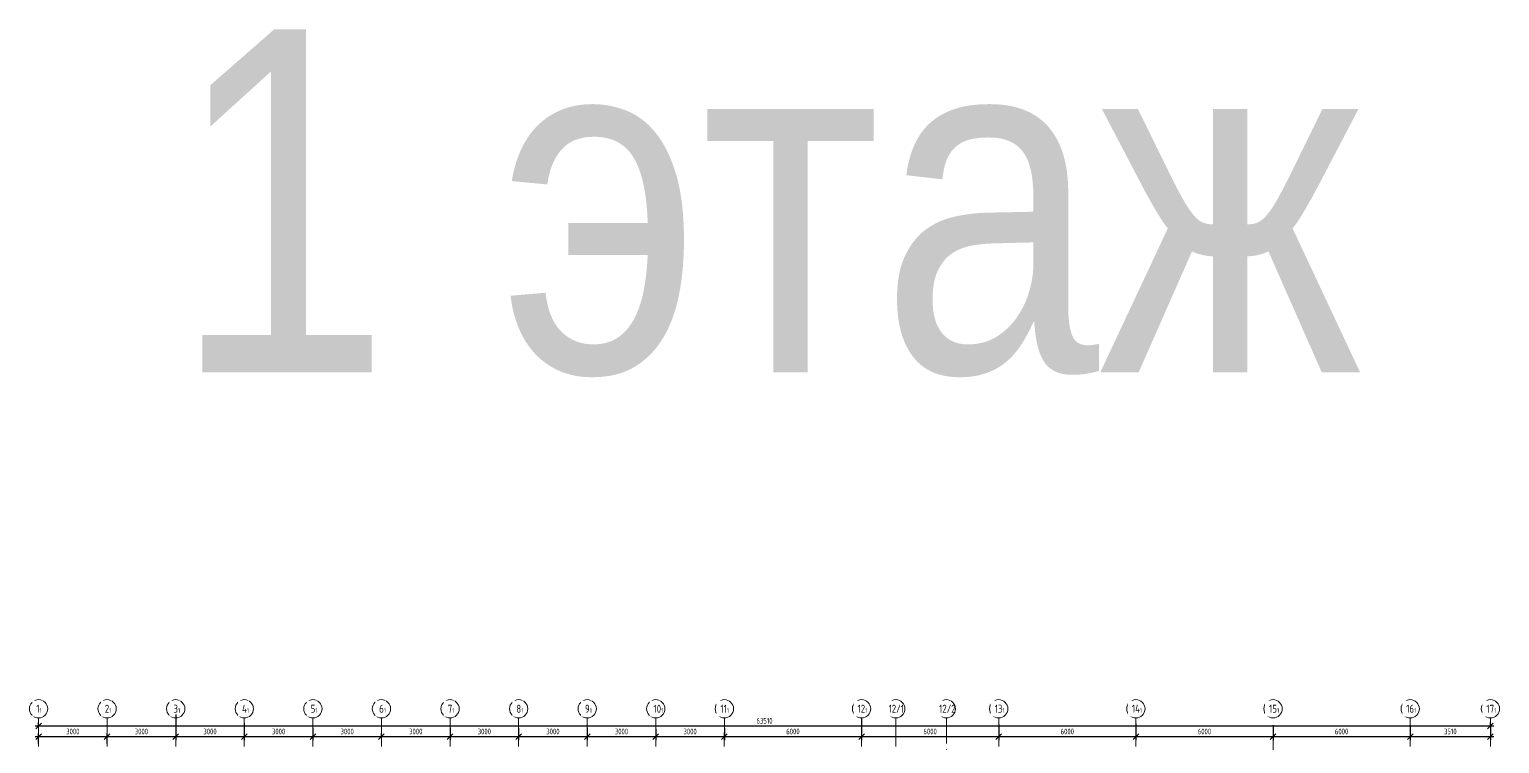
# Model space of a CAD drawing. Header units: millimetres. Extents: x -13407 to 8063098, y -54153 to 109271.
# Drawn here: x -6830 to 57480, y 78036 to 109271 of the extents above; entities that cross this region are included whole.
import ezdxf

# ---------------------------------------------------------------- set-up
doc = ezdxf.new("R2010")
doc.units = ezdxf.units.MM
doc.linetypes.add('CENTER', pattern=[2, 1.25, -0.25, 0.25, -0.25])
doc.layers.get('Defpoints').update_dxf_attribs({"color": 6})
doc.layers.add('АР_Оси', color=193, linetype='Continuous', lineweight=9)
doc.layers.add('АР_Оси размеры', color=164, linetype='Continuous', lineweight=9)
doc.styles.add('Arial', font='ARIALN.TTF')
doc.styles.add('ГОСТ 2.304', font='isocpeur.ttf', dxfattribs={"width": 0.7})
doc.dimstyles.new('СПДС', dxfattribs={"dimscale": 100, "dimtxt": 2.5, "dimasz": 2.5, "dimexe": 1.5, "dimexo": 0, "dimgap": 1, "dimtad": 1, "dimdec": 0, "dimrnd": 1, "dimtxsty": 'ГОСТ 2.304', "dimblk": 'OBLIQUE', "dimcen": 2.5, "dimdle": 1.5, "dimadec": 0, "dimazin": 2, "dimtfac": 0.75, "dimtdec": 0, "dimtmove": 1, "dimatfit": 3, "dimfxl": 1, "dimtolj": 1, "dimarcsym": 1})

# ---------------------------------------------------------------- blocks, each defined once
blk = doc.blocks.new('_Oblique')
at = {"color": 0, "linetype": 'ByBlock', "lineweight": -2}
blk.add_line((-0.5, -0.5), (0.5, 0.5), dxfattribs=at)
blk = doc.blocks.new('*D476')
at = {"layer": 'Defpoints', "color": 0, "ltscale": 100, "transparency": 16777216}
for p in [(-6430, 78047), (-3430, 78341), (-3430, 78047)]:
    blk.add_point(p, dxfattribs=at)
at = {"layer": 'АР_Оси размеры', "color": 0, "lineweight": -2, "ltscale": 100, "transparency": 16777216}
for p, q in [((-6430, 78047), (-6430, 78491)), ((-3430, 78047), (-3430, 78491)), ((-6580, 78341), (-3280, 78341))]:
    blk.add_line(p, q, dxfattribs=at)
at = {"layer": 'АР_Оси размеры', "color": 0, "lineweight": -2, "ltscale": 100, "transparency": 16777216, "xscale": 250, "yscale": 250, "zscale": 250, "rotation": 180}
blk.add_blockref('_Oblique', (-6430, 78341), dxfattribs=at)
at = {"layer": 'АР_Оси размеры', "color": 0, "lineweight": -2, "ltscale": 100, "transparency": 16777216, "xscale": 250, "yscale": 250, "zscale": 250}
blk.add_blockref('_Oblique', (-3430, 78341), dxfattribs=at)
at = {"layer": 'АР_Оси размеры', "color": 0, "ltscale": 100, "transparency": 16777216, "insert": (-4930, 78566), "char_height": 250, "attachment_point": 5, "style": 'ГОСТ 2.304'}
blk.add_mtext('\\A1;3000', dxfattribs=at)
blk = doc.blocks.new('*D477')
at = {"layer": 'Defpoints', "color": 0, "ltscale": 100, "transparency": 16777216}
for p in [(-430, 79311), (-3430, 78047), (-430, 78341)]:
    blk.add_point(p, dxfattribs=at)
at = {"layer": 'АР_Оси размеры', "color": 0, "lineweight": -2, "ltscale": 100, "transparency": 16777216}
for p, q in [((-430, 79311), (-430, 78191)), ((-3430, 78047), (-3430, 78491)), ((-3580, 78341), (-280, 78341))]:
    blk.add_line(p, q, dxfattribs=at)
at = {"layer": 'АР_Оси размеры', "color": 0, "lineweight": -2, "ltscale": 100, "transparency": 16777216, "xscale": 250, "yscale": 250, "zscale": 250, "rotation": 180}
blk.add_blockref('_Oblique', (-3430, 78341), dxfattribs=at)
at = {"layer": 'АР_Оси размеры', "color": 0, "lineweight": -2, "ltscale": 100, "transparency": 16777216, "xscale": 250, "yscale": 250, "zscale": 250}
blk.add_blockref('_Oblique', (-430, 78341), dxfattribs=at)
at = {"layer": 'АР_Оси размеры', "color": 0, "ltscale": 100, "transparency": 16777216, "insert": (-1930, 78566), "char_height": 250, "attachment_point": 5, "style": 'ГОСТ 2.304'}
blk.add_mtext('\\A1;3000', dxfattribs=at)
blk = doc.blocks.new('*D478')
at = {"layer": 'Defpoints', "color": 0, "ltscale": 100, "transparency": 16777216}
for p in [(-430, 79311), (2570, 78929), (2570, 78341)]:
    blk.add_point(p, dxfattribs=at)
at = {"layer": 'АР_Оси размеры', "color": 0, "lineweight": -2, "ltscale": 100, "transparency": 16777216}
for p, q in [((-430, 79311), (-430, 78191)), ((2570, 78929), (2570, 78191)), ((-580, 78341), (2720, 78341))]:
    blk.add_line(p, q, dxfattribs=at)
at = {"layer": 'АР_Оси размеры', "color": 0, "lineweight": -2, "ltscale": 100, "transparency": 16777216, "xscale": 250, "yscale": 250, "zscale": 250, "rotation": 180}
blk.add_blockref('_Oblique', (-430, 78341), dxfattribs=at)
at = {"layer": 'АР_Оси размеры', "color": 0, "lineweight": -2, "ltscale": 100, "transparency": 16777216, "xscale": 250, "yscale": 250, "zscale": 250}
blk.add_blockref('_Oblique', (2570, 78341), dxfattribs=at)
at = {"layer": 'АР_Оси размеры', "color": 0, "ltscale": 100, "transparency": 16777216, "insert": (1070, 78566), "char_height": 250, "attachment_point": 5, "style": 'ГОСТ 2.304'}
blk.add_mtext('\\A1;3000', dxfattribs=at)
blk = doc.blocks.new('*D479')
at = {"layer": 'Defpoints', "color": 0, "ltscale": 100, "transparency": 16777216}
for p in [(2570, 78929), (5570, 78723), (5570, 78341)]:
    blk.add_point(p, dxfattribs=at)
at = {"layer": 'АР_Оси размеры', "color": 0, "lineweight": -2, "ltscale": 100, "transparency": 16777216}
for p, q in [((2570, 78929), (2570, 78191)), ((5570, 78723), (5570, 78191)), ((2420, 78341), (5720, 78341))]:
    blk.add_line(p, q, dxfattribs=at)
at = {"layer": 'АР_Оси размеры', "color": 0, "lineweight": -2, "ltscale": 100, "transparency": 16777216, "xscale": 250, "yscale": 250, "zscale": 250, "rotation": 180}
blk.add_blockref('_Oblique', (2570, 78341), dxfattribs=at)
at = {"layer": 'АР_Оси размеры', "color": 0, "lineweight": -2, "ltscale": 100, "transparency": 16777216, "xscale": 250, "yscale": 250, "zscale": 250}
blk.add_blockref('_Oblique', (5570, 78341), dxfattribs=at)
at = {"layer": 'АР_Оси размеры', "color": 0, "ltscale": 100, "transparency": 16777216, "insert": (4070, 78566), "char_height": 250, "attachment_point": 5, "style": 'ГОСТ 2.304'}
blk.add_mtext('\\A1;3000', dxfattribs=at)
blk = doc.blocks.new('*D480')
at = {"layer": 'Defpoints', "color": 0, "ltscale": 100, "transparency": 16777216}
for p in [(5570, 78723), (8570, 78341), (8570, 78341)]:
    blk.add_point(p, dxfattribs=at)
at = {"layer": 'АР_Оси размеры', "color": 0, "lineweight": -2, "ltscale": 100, "transparency": 16777216}
for p, q in [((5570, 78723), (5570, 78191)), ((8570, 78341), (8570, 78491)), ((5420, 78341), (8720, 78341))]:
    blk.add_line(p, q, dxfattribs=at)
at = {"layer": 'АР_Оси размеры', "color": 0, "lineweight": -2, "ltscale": 100, "transparency": 16777216, "xscale": 250, "yscale": 250, "zscale": 250, "rotation": 180}
blk.add_blockref('_Oblique', (5570, 78341), dxfattribs=at)
at = {"layer": 'АР_Оси размеры', "color": 0, "lineweight": -2, "ltscale": 100, "transparency": 16777216, "xscale": 250, "yscale": 250, "zscale": 250}
blk.add_blockref('_Oblique', (8570, 78341), dxfattribs=at)
at = {"layer": 'АР_Оси размеры', "color": 0, "ltscale": 100, "transparency": 16777216, "insert": (7070, 78566), "char_height": 250, "attachment_point": 5, "style": 'ГОСТ 2.304'}
blk.add_mtext('\\A1;3000', dxfattribs=at)
blk = doc.blocks.new('*D481')
at = {"layer": 'Defpoints', "color": 0, "ltscale": 100, "transparency": 16777216}
for p in [(11570, 78723), (8570, 78341), (11570, 78341)]:
    blk.add_point(p, dxfattribs=at)
at = {"layer": 'АР_Оси размеры', "color": 0, "lineweight": -2, "ltscale": 100, "transparency": 16777216}
for p, q in [((8570, 78341), (8570, 78491)), ((11570, 78723), (11570, 78191)), ((8420, 78341), (11720, 78341))]:
    blk.add_line(p, q, dxfattribs=at)
at = {"layer": 'АР_Оси размеры', "color": 0, "lineweight": -2, "ltscale": 100, "transparency": 16777216, "xscale": 250, "yscale": 250, "zscale": 250, "rotation": 180}
blk.add_blockref('_Oblique', (8570, 78341), dxfattribs=at)
at = {"layer": 'АР_Оси размеры', "color": 0, "lineweight": -2, "ltscale": 100, "transparency": 16777216, "xscale": 250, "yscale": 250, "zscale": 250}
blk.add_blockref('_Oblique', (11570, 78341), dxfattribs=at)
at = {"layer": 'АР_Оси размеры', "color": 0, "ltscale": 100, "transparency": 16777216, "insert": (10070, 78566), "char_height": 250, "attachment_point": 5, "style": 'ГОСТ 2.304'}
blk.add_mtext('\\A1;3000', dxfattribs=at)
blk = doc.blocks.new('*D482')
at = {"layer": 'Defpoints', "color": 0, "ltscale": 100, "transparency": 16777216}
for p in [(11570, 78723), (14570, 78717), (14570, 78341)]:
    blk.add_point(p, dxfattribs=at)
at = {"layer": 'АР_Оси размеры', "color": 0, "lineweight": -2, "ltscale": 100, "transparency": 16777216}
for p, q in [((11570, 78723), (11570, 78191)), ((14570, 78717), (14570, 78191)), ((11420, 78341), (14720, 78341))]:
    blk.add_line(p, q, dxfattribs=at)
at = {"layer": 'АР_Оси размеры', "color": 0, "lineweight": -2, "ltscale": 100, "transparency": 16777216, "xscale": 250, "yscale": 250, "zscale": 250, "rotation": 180}
blk.add_blockref('_Oblique', (11570, 78341), dxfattribs=at)
at = {"layer": 'АР_Оси размеры', "color": 0, "lineweight": -2, "ltscale": 100, "transparency": 16777216, "xscale": 250, "yscale": 250, "zscale": 250}
blk.add_blockref('_Oblique', (14570, 78341), dxfattribs=at)
at = {"layer": 'АР_Оси размеры', "color": 0, "ltscale": 100, "transparency": 16777216, "insert": (13070, 78566), "char_height": 250, "attachment_point": 5, "style": 'ГОСТ 2.304'}
blk.add_mtext('\\A1;3000', dxfattribs=at)
blk = doc.blocks.new('*D483')
at = {"layer": 'Defpoints', "color": 0, "ltscale": 100, "transparency": 16777216}
for p in [(14570, 78717), (17570, 78729), (17570, 78341)]:
    blk.add_point(p, dxfattribs=at)
at = {"layer": 'АР_Оси размеры', "color": 0, "lineweight": -2, "ltscale": 100, "transparency": 16777216}
for p, q in [((14570, 78717), (14570, 78191)), ((17570, 78729), (17570, 78191)), ((14420, 78341), (17720, 78341))]:
    blk.add_line(p, q, dxfattribs=at)
at = {"layer": 'АР_Оси размеры', "color": 0, "lineweight": -2, "ltscale": 100, "transparency": 16777216, "xscale": 250, "yscale": 250, "zscale": 250, "rotation": 180}
blk.add_blockref('_Oblique', (14570, 78341), dxfattribs=at)
at = {"layer": 'АР_Оси размеры', "color": 0, "lineweight": -2, "ltscale": 100, "transparency": 16777216, "xscale": 250, "yscale": 250, "zscale": 250}
blk.add_blockref('_Oblique', (17570, 78341), dxfattribs=at)
at = {"layer": 'АР_Оси размеры', "color": 0, "ltscale": 100, "transparency": 16777216, "insert": (16070, 78566), "char_height": 250, "attachment_point": 5, "style": 'ГОСТ 2.304'}
blk.add_mtext('\\A1;3000', dxfattribs=at)
blk = doc.blocks.new('*D484')
at = {"layer": 'Defpoints', "color": 0, "ltscale": 100, "transparency": 16777216}
for p in [(17570, 78729), (20570, 78683), (20570, 78341)]:
    blk.add_point(p, dxfattribs=at)
at = {"layer": 'АР_Оси размеры', "color": 0, "lineweight": -2, "ltscale": 100, "transparency": 16777216}
for p, q in [((17570, 78729), (17570, 78191)), ((20570, 78683), (20570, 78191)), ((17420, 78341), (20720, 78341))]:
    blk.add_line(p, q, dxfattribs=at)
at = {"layer": 'АР_Оси размеры', "color": 0, "lineweight": -2, "ltscale": 100, "transparency": 16777216, "xscale": 250, "yscale": 250, "zscale": 250, "rotation": 180}
blk.add_blockref('_Oblique', (17570, 78341), dxfattribs=at)
at = {"layer": 'АР_Оси размеры', "color": 0, "lineweight": -2, "ltscale": 100, "transparency": 16777216, "xscale": 250, "yscale": 250, "zscale": 250}
blk.add_blockref('_Oblique', (20570, 78341), dxfattribs=at)
at = {"layer": 'АР_Оси размеры', "color": 0, "ltscale": 100, "transparency": 16777216, "insert": (19070, 78566), "char_height": 250, "attachment_point": 5, "style": 'ГОСТ 2.304'}
blk.add_mtext('\\A1;3000', dxfattribs=at)
blk = doc.blocks.new('*D485')
at = {"layer": 'Defpoints', "color": 0, "ltscale": 100, "transparency": 16777216}
for p in [(20570, 78683), (23570, 78683), (23570, 78341)]:
    blk.add_point(p, dxfattribs=at)
at = {"layer": 'АР_Оси размеры', "color": 0, "lineweight": -2, "ltscale": 100, "transparency": 16777216}
for p, q in [((20570, 78683), (20570, 78191)), ((23570, 78683), (23570, 78191)), ((20420, 78341), (23720, 78341))]:
    blk.add_line(p, q, dxfattribs=at)
at = {"layer": 'АР_Оси размеры', "color": 0, "lineweight": -2, "ltscale": 100, "transparency": 16777216, "xscale": 250, "yscale": 250, "zscale": 250, "rotation": 180}
blk.add_blockref('_Oblique', (20570, 78341), dxfattribs=at)
at = {"layer": 'АР_Оси размеры', "color": 0, "lineweight": -2, "ltscale": 100, "transparency": 16777216, "xscale": 250, "yscale": 250, "zscale": 250}
blk.add_blockref('_Oblique', (23570, 78341), dxfattribs=at)
at = {"layer": 'АР_Оси размеры', "color": 0, "ltscale": 100, "transparency": 16777216, "insert": (22070, 78566), "char_height": 250, "attachment_point": 5, "style": 'ГОСТ 2.304'}
blk.add_mtext('\\A1;3000', dxfattribs=at)
blk = doc.blocks.new('*D486')
at = {"layer": 'Defpoints', "color": 0, "ltscale": 100, "transparency": 16777216}
for p in [(23570, 78714), (29570, 78833), (29570, 78341)]:
    blk.add_point(p, dxfattribs=at)
at = {"layer": 'АР_Оси размеры', "color": 0, "lineweight": -2, "ltscale": 100, "transparency": 16777216}
for p, q in [((23570, 78714), (23570, 78191)), ((29570, 78833), (29570, 78191)), ((23420, 78341), (29720, 78341))]:
    blk.add_line(p, q, dxfattribs=at)
at = {"layer": 'АР_Оси размеры', "color": 0, "lineweight": -2, "ltscale": 100, "transparency": 16777216, "xscale": 250, "yscale": 250, "zscale": 250, "rotation": 180}
blk.add_blockref('_Oblique', (23570, 78341), dxfattribs=at)
at = {"layer": 'АР_Оси размеры', "color": 0, "lineweight": -2, "ltscale": 100, "transparency": 16777216, "xscale": 250, "yscale": 250, "zscale": 250}
blk.add_blockref('_Oblique', (29570, 78341), dxfattribs=at)
at = {"layer": 'АР_Оси размеры', "color": 0, "ltscale": 100, "transparency": 16777216, "insert": (26570, 78566), "char_height": 250, "attachment_point": 5, "style": 'ГОСТ 2.304'}
blk.add_mtext('\\A1;6000', dxfattribs=at)
blk = doc.blocks.new('*D487')
at = {"layer": 'Defpoints', "color": 0, "ltscale": 100, "transparency": 16777216}
for p in [(29570, 79097), (35570, 78877), (35570, 78341)]:
    blk.add_point(p, dxfattribs=at)
at = {"layer": 'АР_Оси размеры', "color": 0, "lineweight": -2, "ltscale": 100, "transparency": 16777216}
for p, q in [((29570, 79097), (29570, 78191)), ((35570, 78877), (35570, 78191)), ((29420, 78341), (35720, 78341))]:
    blk.add_line(p, q, dxfattribs=at)
at = {"layer": 'АР_Оси размеры', "color": 0, "lineweight": -2, "ltscale": 100, "transparency": 16777216, "xscale": 250, "yscale": 250, "zscale": 250, "rotation": 180}
blk.add_blockref('_Oblique', (29570, 78341), dxfattribs=at)
at = {"layer": 'АР_Оси размеры', "color": 0, "lineweight": -2, "ltscale": 100, "transparency": 16777216, "xscale": 250, "yscale": 250, "zscale": 250}
blk.add_blockref('_Oblique', (35570, 78341), dxfattribs=at)
at = {"layer": 'АР_Оси размеры', "color": 0, "ltscale": 100, "transparency": 16777216, "insert": (32570, 78566), "char_height": 250, "attachment_point": 5, "style": 'ГОСТ 2.304'}
blk.add_mtext('\\A1;6000', dxfattribs=at)
blk = doc.blocks.new('*D488')
at = {"layer": 'Defpoints', "color": 0, "ltscale": 100, "transparency": 16777216}
for p in [(35570, 78877), (41570, 78914), (41570, 78341)]:
    blk.add_point(p, dxfattribs=at)
at = {"layer": 'АР_Оси размеры', "color": 0, "lineweight": -2, "ltscale": 100, "transparency": 16777216}
for p, q in [((35570, 78877), (35570, 78191)), ((41570, 78914), (41570, 78191)), ((35420, 78341), (41720, 78341))]:
    blk.add_line(p, q, dxfattribs=at)
at = {"layer": 'АР_Оси размеры', "color": 0, "lineweight": -2, "ltscale": 100, "transparency": 16777216, "xscale": 250, "yscale": 250, "zscale": 250, "rotation": 180}
blk.add_blockref('_Oblique', (35570, 78341), dxfattribs=at)
at = {"layer": 'АР_Оси размеры', "color": 0, "lineweight": -2, "ltscale": 100, "transparency": 16777216, "xscale": 250, "yscale": 250, "zscale": 250}
blk.add_blockref('_Oblique', (41570, 78341), dxfattribs=at)
at = {"layer": 'АР_Оси размеры', "color": 0, "ltscale": 100, "transparency": 16777216, "insert": (38570, 78566), "char_height": 250, "attachment_point": 5, "style": 'ГОСТ 2.304'}
blk.add_mtext('\\A1;6000', dxfattribs=at)
blk = doc.blocks.new('*D489')
at = {"layer": 'Defpoints', "color": 0, "ltscale": 100, "transparency": 16777216}
for p in [(41570, 78914), (47570, 78843), (47570, 78341)]:
    blk.add_point(p, dxfattribs=at)
at = {"layer": 'АР_Оси размеры', "color": 0, "lineweight": -2, "ltscale": 100, "transparency": 16777216}
for p, q in [((41570, 78914), (41570, 78191)), ((47570, 78843), (47570, 78191)), ((41420, 78341), (47720, 78341))]:
    blk.add_line(p, q, dxfattribs=at)
at = {"layer": 'АР_Оси размеры', "color": 0, "lineweight": -2, "ltscale": 100, "transparency": 16777216, "xscale": 250, "yscale": 250, "zscale": 250, "rotation": 180}
blk.add_blockref('_Oblique', (41570, 78341), dxfattribs=at)
at = {"layer": 'АР_Оси размеры', "color": 0, "lineweight": -2, "ltscale": 100, "transparency": 16777216, "xscale": 250, "yscale": 250, "zscale": 250}
blk.add_blockref('_Oblique', (47570, 78341), dxfattribs=at)
at = {"layer": 'АР_Оси размеры', "color": 0, "ltscale": 100, "transparency": 16777216, "insert": (44570, 78566), "char_height": 250, "attachment_point": 5, "style": 'ГОСТ 2.304'}
blk.add_mtext('\\A1;6000', dxfattribs=at)
blk = doc.blocks.new('*D490')
at = {"layer": 'Defpoints', "color": 0, "ltscale": 100, "transparency": 16777216}
for p in [(47570, 78843), (53570, 78842), (53570, 78341)]:
    blk.add_point(p, dxfattribs=at)
at = {"layer": 'АР_Оси размеры', "color": 0, "lineweight": -2, "ltscale": 100, "transparency": 16777216}
for p, q in [((47570, 78843), (47570, 78191)), ((53570, 78842), (53570, 78191)), ((47420, 78341), (53720, 78341))]:
    blk.add_line(p, q, dxfattribs=at)
at = {"layer": 'АР_Оси размеры', "color": 0, "lineweight": -2, "ltscale": 100, "transparency": 16777216, "xscale": 250, "yscale": 250, "zscale": 250, "rotation": 180}
blk.add_blockref('_Oblique', (47570, 78341), dxfattribs=at)
at = {"layer": 'АР_Оси размеры', "color": 0, "lineweight": -2, "ltscale": 100, "transparency": 16777216, "xscale": 250, "yscale": 250, "zscale": 250}
blk.add_blockref('_Oblique', (53570, 78341), dxfattribs=at)
at = {"layer": 'АР_Оси размеры', "color": 0, "ltscale": 100, "transparency": 16777216, "insert": (50570, 78566), "char_height": 250, "attachment_point": 5, "style": 'ГОСТ 2.304'}
blk.add_mtext('\\A1;6000', dxfattribs=at)
blk = doc.blocks.new('*D491')
at = {"layer": 'Defpoints', "color": 0, "ltscale": 100, "transparency": 16777216}
for p in [(53570, 78842), (57080, 78879), (57080, 78341)]:
    blk.add_point(p, dxfattribs=at)
at = {"layer": 'АР_Оси размеры', "color": 0, "lineweight": -2, "ltscale": 100, "transparency": 16777216}
for p, q in [((53570, 78842), (53570, 78191)), ((57080, 78879), (57080, 78191)), ((53420, 78341), (57230, 78341))]:
    blk.add_line(p, q, dxfattribs=at)
at = {"layer": 'АР_Оси размеры', "color": 0, "lineweight": -2, "ltscale": 100, "transparency": 16777216, "xscale": 250, "yscale": 250, "zscale": 250, "rotation": 180}
blk.add_blockref('_Oblique', (53570, 78341), dxfattribs=at)
at = {"layer": 'АР_Оси размеры', "color": 0, "lineweight": -2, "ltscale": 100, "transparency": 16777216, "xscale": 250, "yscale": 250, "zscale": 250}
blk.add_blockref('_Oblique', (57080, 78341), dxfattribs=at)
at = {"layer": 'АР_Оси размеры', "color": 0, "ltscale": 100, "transparency": 16777216, "insert": (55325, 78566), "char_height": 250, "attachment_point": 5, "style": 'ГОСТ 2.304'}
blk.add_mtext('\\A1;3510', dxfattribs=at)
blk = doc.blocks.new('*D502')
at = {"layer": 'Defpoints', "color": 0, "ltscale": 100, "transparency": 16777216}
for p in [(-6430, 78807), (57080, 78807), (57080, 78807)]:
    blk.add_point(p, dxfattribs=at)
at = {"layer": 'АР_Оси размеры', "color": 0, "lineweight": -2, "ltscale": 100, "transparency": 16777216}
for p, q in [((-6580, 78807), (57230, 78807)), ((-6430, 78807), (-6430, 78957)), ((57080, 78807), (57080, 78957))]:
    blk.add_line(p, q, dxfattribs=at)
at = {"layer": 'АР_Оси размеры', "color": 0, "lineweight": -2, "ltscale": 100, "transparency": 16777216, "xscale": 250, "yscale": 250, "zscale": 250, "rotation": 180}
blk.add_blockref('_Oblique', (-6430, 78807), dxfattribs=at)
at = {"layer": 'АР_Оси размеры', "color": 0, "lineweight": -2, "ltscale": 100, "transparency": 16777216, "xscale": 250, "yscale": 250, "zscale": 250}
blk.add_blockref('_Oblique', (57080, 78807), dxfattribs=at)
at = {"layer": 'АР_Оси размеры', "color": 0, "ltscale": 100, "transparency": 16777216, "insert": (25325, 79032), "char_height": 250, "attachment_point": 5, "style": 'ГОСТ 2.304'}
blk.add_mtext('\\A1;63510', dxfattribs=at)

msp = doc.modelspace()

# ---------------------------------------------------------------- linework, layer by layer
at = {"layer": 'АР_Оси', "linetype": 'CENTER', "ltscale": 1000}
for p, q in [((-6430.1, 79157.5), (-6430.1, 23425.1)), ((-3430.1, 79157.5), (-3430.1, 23425.1)), ((-430.1, 79157.5), (-430.1, 23425.1)), ((2569.9, 79157.5), (2569.9, 23425.1)), ((5569.9, 79157.5), (5569.9, 23425.1)), ((8569.9, 79157.5), (8569.9, 23425.1)), ((11569.9, 79157.5), (11569.9, 23425.1)), ((14569.9, 79157.5), (14569.9, 23425.1)), ((17569.9, 79157.5), (17569.9, 23425.1)), ((20569.9, 79157.5), (20569.9, 23425.1)), ((23569.9, 79157.5), (23379.9, 23425.1)), ((29569.9, 79157.5), (29569.9, 23425.1)), ((31074.9, 79157.5), (31074.9, 70369.9)), ((33284.9, 70033.1), (33284.9, 79157.5)), ((35569.9, 79151.9), (35569.9, 23046.9)), ((41569.9, 79157.5), (41569.9, 23425.1)), ((53569.9, 79157.5), (53569.9, 23425.1)), ((57079.9, 79157.5), (57079.9, 23425.1)), ((47569.9, 78779.3), (47569.9, 23046.9))]:
    msp.add_line(p, q, dxfattribs=at)
at = {"layer": 'АР_Оси', "ltscale": 0.5}
for centre in [(-6430.1, 79557.5), (-3430.1, 79557.5), (-430.1, 79557.5), (2569.9, 79557.5), (5569.9, 79557.5), (8569.9, 79557.5), (11569.9, 79557.5), (14569.9, 79557.5), (17569.9, 79557.5), (20569.9, 79557.5), (23569.9, 79557.5), (29569.9, 79557.5), (31069.9, 79557.5), (33279.9, 79557.5), (35569.9, 79557.5), (41569.9, 79557.5), (47569.9, 79557.5), (53569.9, 79557.5), (57079.9, 79557.5)]:
    msp.add_circle(centre, 400, dxfattribs=at)

# ---------------------------------------------------------------- texts
at = {"style": 'Arial'}
msp.add_text('1 этаж', height=15000, dxfattribs=at).set_placement((-572.3, 94271.1))

# ---------------------------------------------------------------- dimensions: what is measured, and where the dimension line sits
at = {"layer": 'АР_Оси размеры', "ltscale": 100}
for base, p1, p2, picture, middle in [((-3430.1, 78341), (-6430.1, 78047.1), (-3430.1, 78047.1), '*D476', (-4930.1, 78566)), ((8569.9, 78341), (5569.9, 78723), (8569.9, 78341), '*D480', (7069.9, 78566)), ((11569.9, 78341), (8569.9, 78341), (11569.9, 78723), '*D481', (10069.9, 78566)), ((14569.9, 78341), (11569.9, 78723), (14569.9, 78717.3), '*D482', (13069.9, 78566)), ((17569.9, 78341), (14569.9, 78717.3), (17569.9, 78728.8), '*D483', (16069.9, 78566)), ((20569.9, 78341), (17569.9, 78728.8), (20569.9, 78682.5), '*D484', (19069.9, 78566)), ((23569.9, 78341), (20569.9, 78682.5), (23569.9, 78682.7), '*D485', (22069.9, 78566)), ((29569.9, 78341), (23569.9, 78713.8), (29569.9, 78833.3), '*D486', (26569.9, 78566)), ((53569.9, 78341), (47569.9, 78842.9), (53569.9, 78842.2), '*D490', (50569.9, 78566)), ((57079.9, 78341), (53569.9, 78842.2), (57079.9, 78879.2), '*D491', (55324.9, 78566))]:
    dim = msp.add_linear_dim(base=base, p1=p1, p2=p2, dimstyle='СПДС', dxfattribs=at)
    dim.commit()
    dim.dimension.update_dxf_attribs({"geometry": picture, "text_midpoint": middle})

# ---------------------------------------------------------------- next in the draw order: texts
at = {"layer": 'АР_Оси', "char_height": 350, "width": 123.867, "attachment_point": 1, "line_spacing_factor": 1.149209, "style": 'ГОСТ 2.304', "bg_fill": 2}
for s, insert in [('{\\W0.8;1\\H0.57143x;1}', (-6529.9, 79735.2)), ('{\\W0.8;2\\H0.57143x;1}', (-3529.9, 79735.2)), ('{\\W0.8;3\\H0.57143x;1}', (-529.9, 79735.2)), ('{\\W0.8;4\\H0.57143x;1}', (2470.1, 79735.2)), ('{\\W0.8;5\\H0.57143x;1}', (5470.1, 79735.2)), ('{\\W0.8;6\\H0.57143x;1}', (8470.1, 79735.2)), ('{\\W0.8;7\\H0.57143x;1}', (11470.1, 79735.2)), ('{\\W0.8;8\\H0.57143x;1}', (14470.1, 79735.2)), ('{\\W0.8;9\\H0.57143x;1}', (17470.1, 79735.2)), ('{\\W0.8;10\\H0.57143x;1}', (20470.1, 79735.2)), ('{\\W0.8;11\\H0.57143x;1}', (23395.8, 79735.2)), ('{\\W0.8;12\\H0.57143x;1}', (29395.8, 79735.2)), ('{\\W0.8;15\\H0.57143x;1}', (47395.8, 79735.2)), ('{\\W0.8;16\\H0.57143x;1}', (53395.8, 79735.2)), ('{\\W0.8;17\\H0.57143x;1}', (56905.8, 79735.2))]:
    msp.add_mtext(s, dxfattribs=dict(at, insert=insert))
at = {"layer": 'АР_Оси', "ltscale": 0.5, "char_height": 350, "width": 123.867, "attachment_point": 1, "line_spacing_factor": 1.149209, "style": 'ГОСТ 2.304', "bg_fill": 2}
for s, insert in [('{\\W0.8;13\\H0.57143x;1}', (35395.8, 79735.2)), ('{\\W0.8;14\\H0.57143x;1}', (41395.8, 79735.2))]:
    msp.add_mtext(s, dxfattribs=dict(at, insert=insert))

# ---------------------------------------------------------------- next in the draw order: dimensions: what is measured, and where the dimension line sits
at = {"layer": 'АР_Оси размеры', "ltscale": 100}
for base, p1, p2, picture, middle in [((-430.1, 78341), (-3430.1, 78047.1), (-430.1, 79310.7), '*D477', (-1930.1, 78566)), ((2569.9, 78341), (-430.1, 79310.7), (2569.9, 78928.7), '*D478', (1069.9, 78566)), ((5569.9, 78341), (2569.9, 78928.7), (5569.9, 78723), '*D479', (4069.9, 78566)), ((35569.9, 78341), (29569.9, 79096.8), (35569.9, 78876.6), '*D487', (32569.9, 78566)), ((41569.9, 78341), (35569.9, 78876.6), (41569.9, 78913.6), '*D488', (38569.9, 78566)), ((47569.9, 78341), (41569.9, 78913.6), (47569.9, 78842.9), '*D489', (44569.9, 78566))]:
    dim = msp.add_linear_dim(base=base, p1=p1, p2=p2, dimstyle='СПДС', dxfattribs=at)
    dim.commit()
    dim.dimension.update_dxf_attribs({"geometry": picture, "text_midpoint": middle})

# ---------------------------------------------------------------- next in the draw order: texts
at = {"layer": 'АР_Оси', "char_height": 350, "width": 123.867, "attachment_point": 1, "line_spacing_factor": 1.149209, "style": 'ГОСТ 2.304', "bg_fill": 2}
for s, insert in [('{\\W0.8;12/1}', (30752.2, 79735.2)), ('{\\W0.8;12/2}', (32962.2, 79735.2))]:
    msp.add_mtext(s, dxfattribs=dict(at, insert=insert))

# ---------------------------------------------------------------- next in the draw order: dimensions: what is measured, and where the dimension line sits
at = {"layer": 'АР_Оси размеры', "ltscale": 100}
dim = msp.add_linear_dim(base=(57079.9, 78807.5), p1=(-6430.1, 78807.5), p2=(57079.9, 78807.5), dimstyle='СПДС', dxfattribs=at)
dim.commit()
dim.dimension.update_dxf_attribs({"geometry": '*D502', "text_midpoint": (25324.9, 79032.5)})

doc.saveas('drawing.dxf')
